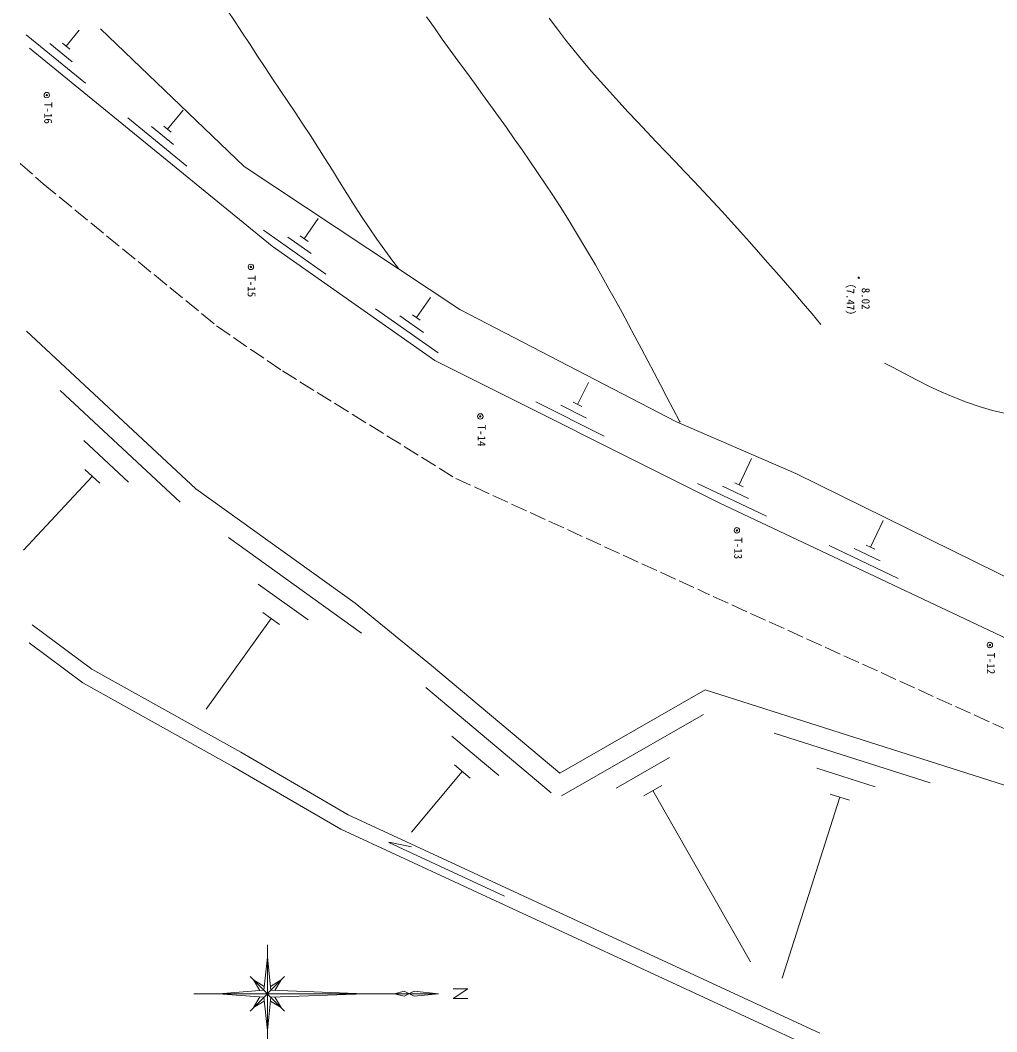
# Model space of a CAD drawing. Units: millimetres, scale not verified. Extents: x -24504 to 83739, y 769 to 153354.
# Drawn here: x 305 to 36085, y 22181 to 59239 of the extents above; entities that cross this region are included whole.
import ezdxf
from ezdxf.enums import TextEntityAlignment as Align

# ---------------------------------------------------------------- set-up
doc = ezdxf.new("R2010")
doc.units = ezdxf.units.MM
doc.header["$LTSCALE"] = 100
doc.header["$PDMODE"] = 32
doc.header["$PDSIZE"] = 50
doc.linetypes.add('DASHED', pattern=[7.5, 6, -1.5])
doc.layers.add('0-0通り芯', color=4, linetype='Continuous', lineweight=13)
doc.styles.add('ＭＳ ゴシック', font='')
doc.styles.get('ＭＳ ゴシック').set_extended_font_data('MS Gothic')

msp = doc.modelspace()

# ---------------------------------------------------------------- linework, layer by layer
at = {"layer": '0-0通り芯', "color": 3}
for p, q in [((3245.5, 58927), (8515.6, 53882.8)), ((645.4, 58215.7), (9531.6, 50961.8)), ((8515.6, 53882.8), (16407.8, 48636.4)), ((9531.6, 50961.8), (15500.6, 46770.8)), ((16407.8, 48636.4), (24355.9, 44528.1)), ((6737.6, 42071.7), (537.1, 47841.7)), ((15500.6, 46770.8), (25914.6, 41563.7)), ((24355.9, 44528.1), (28719.2, 42635.1)), ((28719.2, 42635.1), (38144.1, 37989.8)), ((12579.5, 37880.8), (6737.6, 42071.7)), ((25914.6, 41563.7), (40138.6, 34832.7)), ((15373.6, 35594.8), (12579.5, 37880.8)), ((737.5, 37091.4), (2927.6, 35467.7)), ((628.2, 36425.5), (2601.3, 34962.7)), ((20072.6, 31657.7), (15373.6, 35594.8)), ((2927.6, 35467.7), (8388.6, 32419.8)), ((2601.3, 34962.7), (8092.5, 31897.9)), ((25406.6, 34705.7), (20072.6, 31657.7)), ((39376.6, 30260.8), (25406.6, 34705.7)), ((8388.6, 32419.8), (12325.6, 30133.8)), ((8092.5, 31897.9), (12048.4, 29600.9)), ((12325.6, 30133.8), (29597.6, 22132.7)), ((12048.4, 29600.9), (29345.4, 21588.3)), ((13809.4, 29127.1), (14639.2, 28958.1)), ((18050.6, 27151.1), (13810.5, 29115.3)), ((9359.4, 24918.2), (9486.1, 23700.9)), ((8852.6, 24080.9), (9247.6, 23844)), ((9866.2, 24080.9), (9634.8, 23695.5)), ((16169, 23753.4), (16706.6, 23753.4)), ((16706.6, 23753.4), (16169, 23395)), ((7567.4, 23574.2), (9232.7, 23700.9)), ((8852.6, 23067.4), (9087.2, 23458.6)), ((9359.4, 22230.2), (9232.7, 23447.5)), ((12943.4, 23574.2), (9486.1, 23447.5)), ((14377, 23663.8), (14018.6, 23574.2)), ((14735.4, 23484.6), (14377, 23663.8)), ((15631.4, 23574.2), (14735.4, 23484.6)), ((16169, 23395), (16706.6, 23395)), ((9866.2, 23067.4), (9471.2, 23304.3))]:
    msp.add_line(p, q, dxfattribs=at)
at = {"layer": '0-0通り芯'}
for p, q in [((521.9, 58703.9), (2691, 56933.2)), ((1985.8, 58283.3), (2464.9, 58870.2)), ((1389.4, 58382.9), (2202.8, 57718.9)), ((1850.3, 58394), (2121.4, 58172.7)), ((4242, 55667.1), (6411, 53896.4)), ((5705.9, 55246.5), (6275.1, 55943.7)), ((5109.5, 55346.1), (5922.9, 54682.2)), ((5570.4, 55357.2), (5841.5, 55135.9)), ((10706.8, 51236.3), (11223.9, 51972.9)), ((9216.2, 51549.8), (11507.8, 49940.8)), ((10104.7, 51292.5), (10964, 50689.1)), ((10563.6, 51336.9), (10850, 51135.8)), ((14818.3, 48349.5), (15335.5, 49086.1)), ((13327.7, 48663), (15619.3, 47054)), ((14216.2, 48405.7), (15075.6, 47802.3)), ((14675.1, 48450.1), (14961.5, 48249)), ((20721.6, 45166.5), (21124.1, 45971.5)), ((6160.9, 41583.9), (1768.5, 45671.3)), ((19201.1, 45255.9), (21705.5, 44003.7)), ((20565.1, 45244.7), (20878.1, 45088.2)), ((20117.9, 45133), (21057, 44663.4)), ((4277.3, 42312.2), (2630.2, 43845)), ((26640.4, 42215.9), (27096.7, 43180)), ((3217.3, 42274.1), (2668.3, 42785)), ((2942.8, 42529.5), (423, 39821.6)), ((25118.3, 42272.5), (27649.2, 41074.8)), ((26482.3, 42290.8), (26798.6, 42141.1)), ((26037.5, 42169.3), (26986.6, 41720.2)), ((31463.8, 39933.5), (31927.1, 40912.5)), ((12813.5, 36789.9), (7938.3, 40287.3)), ((29941.6, 39990), (32472.6, 38792.3)), ((30860.9, 39886.9), (31810, 39437.7)), ((31305.6, 40008.3), (31621.9, 39858.6)), ((10852.8, 37273.4), (9024.6, 38585)), ((9806.3, 37101.2), (9196.9, 37538.4)), ((9501.6, 37319.8), (7120.3, 34000.5)), ((19762.3, 30939.2), (15163.2, 34792.6)), ((25344.2, 33806.3), (20134.7, 30829.5)), ((17843.4, 31568.5), (16118.8, 33013.5)), ((33645.8, 31297.1), (27928.2, 33116.4)), ((16786.9, 31475.3), (16212, 31957)), ((24088.4, 32224.8), (22134.8, 31108.5)), ((16499.4, 31716.1), (14637.6, 29494)), ((31631.6, 31151), (29487.6, 31833.2)), ((23809.3, 31201.6), (23158.1, 30829.4)), ((23483.7, 31015.5), (27065.6, 24747)), ((30332.2, 30777.4), (28221.1, 24142.4)), ((30689.6, 30663.7), (29974.8, 30891)), ((9359.4, 25366.2), (9359.4, 21782.2)), ((9359.4, 24918.2), (9232.7, 23700.9)), ((9993.1, 22940.5), (8725.8, 24207.8)), ((9993.1, 24207.8), (8725.8, 22940.5)), ((8852.6, 24080.9), (9087.2, 23689.8)), ((9866.2, 24080.9), (9471.2, 23844.1)), ((15631.4, 23574.2), (6671.4, 23574.2)), ((7567.4, 23574.2), (9232.7, 23447.5)), ((9359.4, 22230.2), (9486.1, 23447.5)), ((12943.4, 23574.2), (9486.1, 23700.9)), ((9866.2, 23067.4), (9634.8, 23452.8)), ((14377, 23484.6), (14018.6, 23574.2)), ((14735.4, 23663.8), (14377, 23484.6)), ((15631.4, 23574.2), (14735.4, 23663.8)), ((8852.6, 23067.4), (9247.6, 23304.3))]:
    msp.add_line(p, q, dxfattribs=at)
at = {"layer": '0-0通り芯', "color": 3, "linetype": 'DASHED'}
for p, q in [((305.4, 53990.2), (1149.6, 53247.8)), ((1149.6, 53247.8), (7499.6, 48040.7)), ((7499.6, 48040.7), (9912.6, 46389.7)), ((9912.6, 46389.7), (16262.6, 42452.7)), ((16262.6, 42452.7), (25406.6, 38261.7)), ((38538, 32298.9), (25406.6, 38261.7))]:
    msp.add_line(p, q, dxfattribs=at)
at = {"layer": '0-0通り芯', "color": 3}
for points in [[(7902.3, 59598.1), (8178.1, 59180.8), (8452.7, 58762.8), (8726.7, 58344.5), (9000.9, 57926.2), (9275.6, 57508.4), (9551.6, 57091.4), (9829.3, 56675.7), (10108.1, 56260.9), (10386.8, 55845.8), (10663.9, 55429.6), (10938.1, 55011.1), (11208.5, 54589.9), (11475.9, 54166.4), (11741.6, 53741.6), (12006.9, 53316.6), (12273, 52892.1), (12541.2, 52469.2), (12812.6, 52048.9), (13088.6, 51631.9), (13370.4, 51219.4), (13659.2, 50812.2), (13956.3, 50411.2), (14163.8, 50144.8)], [(15189.6, 59363.2), (15479.2, 58955.2), (15770.5, 58548.3), (16063.1, 58142.4), (16356.6, 57737), (16650.7, 57332), (16945, 56927.1), (17239.1, 56522.1), (17532.6, 56116.7), (17825.1, 55710.8), (18116.3, 55303.9), (18405.7, 54896.1), (18693.1, 54486.8), (18977.9, 54076), (19259.9, 53663.3), (19538.7, 53248.6), (19813.8, 52831.6), (20085, 52412), (20351.7, 51989.6), (20614.1, 51564.4), (20872.5, 51136.7), (21127.1, 50706.6), (21378.1, 50274.3), (21626.1, 49840), (21871.1, 49404), (22113.6, 48966.4), (22353.9, 48527.5), (22592.1, 48087.4), (22828.7, 47646.4), (23064, 47204.7), (23298.2, 46762.5), (23531.6, 46319.9), (23764.6, 45877.2), (23997.3, 45434.5), (24229.7, 44991.8), (24461.9, 44549.1), (24481.9, 44510.9)], [(29644.7, 48097.9), (29319.7, 48477.4), (28994.5, 48856.8), (28668.8, 49235.8), (28342.4, 49614.3), (28015.2, 49992.1), (27686.8, 50369), (27357, 50744.8), (27025.7, 51119.4), (26692.6, 51492.5), (26357.4, 51864.1), (26019.9, 52233.8), (25680, 52601.6), (25337.7, 52967.5), (24993.4, 53331.9), (24647.8, 53695.2), (24301.4, 54057.9), (23954.9, 54420.3), (23608.6, 54783), (23263.3, 55146.4), (22919.5, 55510.8), (22577.7, 55876.8), (22238.5, 56244.7), (21902.5, 56615), (21570.2, 56988.1), (21242.2, 57364.6), (20919.1, 57744.7), (20601.4, 58128.9), (20289.6, 58517.7), (19984.5, 58911.5), (19686.3, 59310.6)], [(36411.1, 44826), (35924.5, 44945), (35444.4, 45085.3), (34972, 45246.7), (34507.2, 45428), (34049, 45626.2), (33596.2, 45838.1), (33147.6, 46061), (32702.1, 46291.8), (32258.5, 46527.5), (31974.4, 46679.8)]]:
    msp.add_lwpolyline(points, dxfattribs=at)
at = {"layer": '0-0通り芯'}
for centre in [(1279.6, 56495.4), (8756.4, 50202.6), (17162.2, 44722.4), (26561.7, 40550.5), (35834.1, 36349.8)]:
    msp.add_circle(centre, 100, dxfattribs=at)
at = {"layer": '0-0通り芯', "color": 7}
for p in [(1279.6, 56495.4), (8756.4, 50202.6), (31030.2, 49802.4), (17162.2, 44722.4), (26561.7, 40550.5), (35834.1, 36349.8)]:
    msp.add_point(p, dxfattribs=at)

# ---------------------------------------------------------------- texts
at = {"layer": '0-0通り芯', "color": 2, "style": 'ＭＳ ゴシック'}
for s, p in [('T-16', (1095, 56240.7)), ('T-15', (8551.5, 49889.7)), ('（7.47）', (30491.5, 49811.6)), ('8.02', (31051.4, 49438.3)), ('T-14', (16979, 44422.6)), ('T-13', (26377.5, 40291.5)), ('T-12', (35636.4, 36074.4))]:
    msp.add_text(s, height=293.3, rotation=270, dxfattribs=at).set_placement(p, align=Align.BOTTOM_LEFT)

doc.saveas('drawing.dxf')
